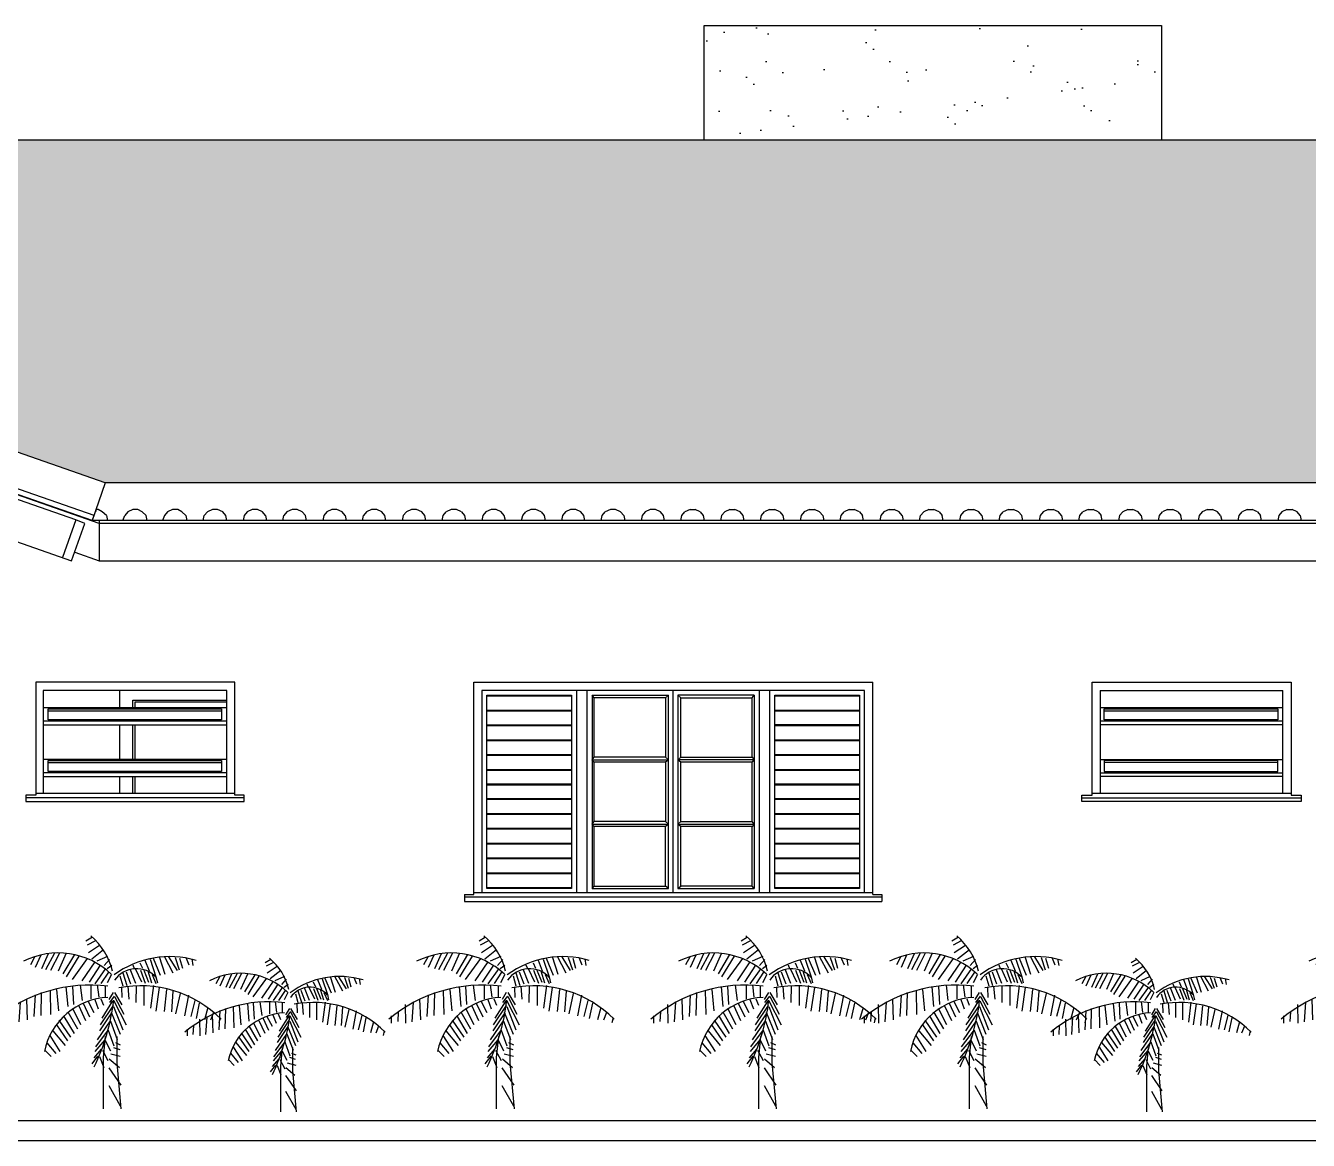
# Model space of a CAD drawing. Extents: x 500 to 638, y 181 to 267.
# Drawn here: x 606.15 to 612.6, y 203.08 to 208.68 of the extents above; entities that cross this region are included whole.
import ezdxf

# ---------------------------------------------------------------- set-up
doc = ezdxf.new("R2010")
doc.units = 0
doc.header["$LTSCALE"] = 7
for name, color, linetype in [('ACESSÓRIO', 2, 'CONTINUOUS'), ('ALVENARIA', 7, 'CONTINUOUS'), ('ALVENARIA1', 44, 'CONTINUOUS'), ('COTA', 1, 'CONTINUOUS'), ('JAPOR', 142, 'CONTINUOUS')]:
    doc.layers.add(name, color=color, linetype=linetype)

# ---------------------------------------------------------------- blocks, each defined once
blk = doc.blocks.new('A$C568054DB')
at = {"layer": 'ACESSÓRIO'}
for p, q in [((0.5403, 0.957), (0.5038, 0.9355)), ((0.5563, 0.9378), (0.5106, 0.9139)), ((0.2932, 0.865), (0.256, 0.7811)), ((0.3275, 0.8681), (0.278, 0.776)), ((0.3552, 0.8691), (0.3056, 0.7711)), ((0.3942, 0.8691), (0.3494, 0.768)), ((0.4391, 0.8601), (0.3752, 0.753)), ((0.579, 0.9116), (0.5175, 0.8709)), ((0.6018, 0.8877), (0.5358, 0.835)), ((0.2189, 0.8493), (0.1938, 0.8039)), ((0.2512, 0.858), (0.2199, 0.7881)), ((0.4648, 0.8521), (0.3942, 0.736)), ((0.5115, 0.8381), (0.4267, 0.722)), ((0.5535, 0.8191), (0.4811, 0.714)), ((0.5839, 0.801), (0.522, 0.706)), ((0.6247, 0.8493), (0.5653, 0.823)), ((0.636, 0.8326), (0.6064, 0.7991)), ((0.6474, 0.7991), (0.6224, 0.78)), ((0.7659, 0.8037), (0.7737, 0.7822)), ((0.8051, 0.8152), (0.8193, 0.7839)), ((0.8333, 0.8301), (0.857, 0.7691)), ((0.8617, 0.835), (0.8946, 0.7361)), ((0.8789, 0.8399), (0.9183, 0.746)), ((0.9119, 0.8498), (0.9434, 0.7509)), ((0.9402, 0.8515), (0.989, 0.7591)), ((0.9654, 0.8482), (1.0125, 0.7724)), ((1.0015, 0.8449), (1.0251, 0.7756)), ((1.0266, 0.8399), (1.0424, 0.7839)), ((1.0628, 0.8399), (1.0785, 0.8037)), ((1.0941, 0.8367), (1.1005, 0.7987)), ((0.6135, 0.782), (0.5535, 0.698)), ((0.6297, 0.762), (0.5878, 0.699)), ((0.6469, 0.7491), (0.623, 0.702)), ((0.6936, 0.7411), (0.7093, 0.6866)), ((0.7093, 0.7591), (0.7313, 0.6883)), ((0.7282, 0.7642), (0.7533, 0.6965)), ((0.7486, 0.7806), (0.7799, 0.7014)), ((0.7784, 0.7822), (0.813, 0.7081)), ((0.8083, 0.774), (0.835, 0.7014)), ((0.8271, 0.774), (0.8539, 0.7064)), ((0.8491, 0.7691), (0.8695, 0.7031)), ((0.8727, 0.7493), (0.8946, 0.6982)), ((0.8946, 0.7361), (0.9025, 0.7031)), ((0.2542, 0.648), (0.2512, 0.52)), ((0.3038, 0.66), (0.3066, 0.526)), ((0.3399, 0.666), (0.3514, 0.5459)), ((0.3924, 0.68), (0.4018, 0.5699)), ((0.4285, 0.685), (0.4343, 0.582)), ((0.4715, 0.69), (0.482, 0.605)), ((0.5315, 0.693), (0.5315, 0.614)), ((0.5667, 0.692), (0.5754, 0.623)), ((0.6106, 0.686), (0.6106, 0.625)), ((0.6559, 0.6487), (0.6323, 0.6092)), ((0.6638, 0.6487), (0.7046, 0.5794)), ((0.7018, 0.6769), (0.7042, 0.6215)), ((0.737, 0.6835), (0.7432, 0.611)), ((0.7834, 0.6875), (0.7822, 0.5925)), ((0.8274, 0.6861), (0.8274, 0.5767)), ((0.8801, 0.6875), (0.8638, 0.5621)), ((0.9129, 0.6769), (0.894, 0.545)), ((0.9531, 0.665), (0.9405, 0.5424)), ((0.9896, 0.6571), (0.9807, 0.541)), ((0.0921, 0.581), (0.0941, 0.477)), ((0.1369, 0.5949), (0.1293, 0.485)), ((0.1721, 0.612), (0.176, 0.4959)), ((0.2199, 0.6349), (0.2132, 0.5139)), ((0.4634, 0.5738), (0.501, 0.493)), ((0.4884, 0.589), (0.524, 0.5122)), ((0.5153, 0.5991), (0.5471, 0.5365)), ((0.5529, 0.6092), (0.5722, 0.5567)), ((0.6554, 0.5771), (0.5826, 0.4675)), ((0.5866, 0.6142), (0.601, 0.5789)), ((0.6527, 0.6017), (0.5922, 0.5064)), ((0.6621, 0.6289), (0.6354, 0.5927)), ((0.6595, 0.603), (0.7283, 0.4675)), ((0.6638, 0.6272), (0.7155, 0.5284)), ((1.0297, 0.6426), (1.0046, 0.5305)), ((1.0763, 0.6334), (1.0537, 0.5186)), ((1.1115, 0.6043), (1.0888, 0.5147)), ((1.1366, 0.5899), (1.119, 0.5028)), ((0.0139, 0.518), (0.0139, 0.477)), ((0.053, 0.54), (0.0502, 0.486)), ((0.3807, 0.5152), (0.4374, 0.4203)), ((0.4018, 0.5405), (0.4567, 0.4456)), ((0.4278, 0.5607), (0.474, 0.4698)), ((0.6473, 0.5353), (0.5799, 0.4357)), ((0.6444, 0.5381), (0.694, 0.4169)), ((0.6582, 0.5698), (0.7091, 0.44)), ((1.1844, 0.5648), (1.1655, 0.4962)), ((1.2158, 0.5371), (1.1982, 0.4936)), ((1.2522, 0.5081), (1.2459, 0.479)), ((0.3191, 0.4355), (0.3874, 0.3527)), ((0.3393, 0.4688), (0.4009, 0.3789)), ((0.3528, 0.4951), (0.4182, 0.3991)), ((0.6279, 0.44), (0.5564, 0.3448)), ((0.639, 0.4905), (0.5661, 0.3852)), ((0.6279, 0.4386), (0.6595, 0.352)), ((0.6403, 0.4891), (0.6789, 0.3867)), ((0.2854, 0.3678), (0.3354, 0.3083)), ((0.3017, 0.4092), (0.3585, 0.3193)), ((0.6087, 0.3852), (0.5537, 0.3188)), ((0.6115, 0.3809), (0.6403, 0.3232)), ((0.6684, 0.3689), (0.6957, 0.3568)), ((0.2738, 0.3274), (0.3095, 0.291)), ((0.5688, 0.2929), (0.5359, 0.2497)), ((0.5895, 0.3332), (0.5482, 0.2842)), ((0.5785, 0.2914), (0.6033, 0.2309)), ((0.5963, 0.3275), (0.6266, 0.2698)), ((0.6431, 0.3067), (0.6957, 0.2925)), ((0.6568, 0.3425), (0.6932, 0.3305)), ((0.6319, 0.2281), (0.6978, 0.1324)), ((0.634, 0.2782), (0.6911, 0.2303)), ((0.6319, 0.1302), (0.6957, 0.0158))]:
    blk.add_line(p, q, dxfattribs=at)
for points in [[(0.602, 0), (0.602, 0.2867), (0.6136, 0.4027)], [(0.7008, 0), (0.6776, 0.2562), (0.6776, 0.4027)]]:
    blk.add_lwpolyline(points, dxfattribs=at)
for centre, radius, start, end in [((0.2999, 0.6864), 0.3615, 13.05544, 50.23197), ((0.3492, 0.4395), 0.4299, 46.49364, 116.85888), ((0.9714, 0.3296), 0.5197, 73.46466, 126.65886), ((0.7853, 0.6339), 0.148, 41.61259, 145.43786), ((0.527, -0.1344), 0.8248, 83.04465, 129.71296), ((0.808, 0.049), 0.6372, 45.10295, 100.95996), ((0.6408, 0.2449), 0.3762, 92.20643, 168.58248), ((-0.4696, 0.7368), 1.1361, 333.76128, 353.35255)]:
    blk.add_arc(centre, radius, start, end, dxfattribs=at)

msp = doc.modelspace()

# ---------------------------------------------------------------- hatches: boundary and pattern name
at = {"layer": 'ACESSÓRIO'}
h = msp.add_hatch(dxfattribs=at)
h.set_pattern_fill('AR-SAND,_O', color=256, scale=0.2)
h.set_pattern_definition([(37.5, (607.0953, 214.00094), (-0.012599, 0.385365), [0, -0.304, 0, -0.34, 0, -0.325]), (7.5, (607.0953, 214.00094), (0.353955, 0.56443), [0, -0.164, 0, -0.274, 0, -0.105]), (327.5, (606.8493, 214.00094), (0.622828, 0.001132), [0, -0.1, 0, -0.36, 0, -0.47]), (317.5, (606.8493, 214.00094), (0.601225, 0.175535), [0, -0.05, 0, -0.236, 0, -0.27])])
h.paths.add_polyline_path([(611.8591, 208.1011), (611.8591, 208.6754), (609.5621, 208.6754), (609.5621, 208.1011)])
at = {"layer": 'COTA'}
h = msp.add_hatch(dxfattribs=at)
h.set_pattern_fill('SPANTILE,_O', color=256, scale=0.2)
h.set_pattern_definition([(0, (607.07529, 214.00094), (0, 0.2), [0.04, -0.16]), (0, (607.17529, 214.04094), (0, 0.2), [0.04, -0.16]), (0, (607.17529, 214.06094), (0, 0.2), [0.04, -0.16]), (90, (607.09529, 214.00094), (-0.2, 1e-17), [0.2]), (45, (607.09529, 214.00094), (0, 0.2), [0.0565685, -0.2262742]), (45, (607.11529, 214.00094), (0, 0.2), [0.0282843, -0.2545584]), (135, (607.09529, 214.00094), (-0.2, 0), [0.0565685, -0.2262742]), (135, (607.27529, 214.00094), (-0.2, 0), [0.0282843, -0.2545584]), (26.56505, (607.13529, 214.02094), (0.2, 2e-10), [0.04472, -0.4024936]), (153.43495, (607.05529, 214.02094), (-0.2, 2e-10), [0.04472, -0.4024936]), (26.56505, (607.13529, 214.04094), (0.2, 2e-10), [0.04472, -0.4024936]), (153.43495, (607.05529, 214.04094), (-0.2, 2e-10), [0.04472, -0.4024936])])
h.paths.add_polyline_path([(604.6246, 208.1011), (603.1275, 207.5764), (606.5524, 206.3784), (619.8318, 206.3784), (622.6056, 207.3491), (620.4573, 208.1011)])

# ---------------------------------------------------------------- linework, layer by layer
at = {"layer": 'ALVENARIA'}
for p, q in [((606.5524, 206.3784, -1.4713), (603.1275, 207.5764, -1.4713)), ((606.496, 206.2143, -1.4713), (603.1275, 207.3919, -1.4713)), ((603.1275, 207.3645, -1.4713), (606.4396, 206.2041, -1.4713)), ((606.4858, 206.1887, -1.4713), (603.1275, 207.3645, -1.4713)), ((606.4037, 206.1921, -1.4713), (603.1275, 207.3389, -1.4713)), ((606.5217, 206.175, -1.4713), (603.1839, 207.344, -1.4713)), ((603.1275, 207.1269, -1.4713), (606.3832, 205.987, -1.4713)), ((606.5524, 206.3784, -1.4713), (606.4858, 206.1887, -1.4713)), ((619.8318, 206.3784, -1.4713), (606.5524, 206.3784, -1.4713)), ((606.5165, 206.2451, -1.4713), (606.5063, 206.2451, -1.4713)), ((606.5063, 206.2348, -1.4713), (606.5063, 206.2451, -1.4713)), ((606.537, 206.2331, -1.4713), (606.5165, 206.2451, -1.4713)), ((606.6909, 206.2451, -1.4713), (606.6652, 206.2331, -1.4713)), ((606.7165, 206.2451, -1.4713), (606.6909, 206.2451, -1.4713)), ((606.737, 206.2331, -1.4713), (606.7165, 206.2451, -1.4713)), ((606.8908, 206.2451, -1.4713), (606.8652, 206.2331, -1.4713)), ((606.9165, 206.2451, -1.4713), (606.8908, 206.2451, -1.4713)), ((606.937, 206.2331, -1.4713), (606.9165, 206.2451, -1.4713)), ((607.0908, 206.2451, -1.4713), (607.0651, 206.2331, -1.4713)), ((607.1164, 206.2451, -1.4713), (607.0908, 206.2451, -1.4713)), ((607.1421, 206.2331, -1.4713), (607.1164, 206.2451, -1.4713)), ((607.2907, 206.2451, -1.4713), (607.2651, 206.2331, -1.4713)), ((607.3164, 206.2451, -1.4713), (607.2907, 206.2451, -1.4713)), ((607.342, 206.2331, -1.4713), (607.3164, 206.2451, -1.4713)), ((607.4907, 206.2451, -1.4713), (607.4651, 206.2331, -1.4713)), ((607.5163, 206.2451, -1.4713), (607.4907, 206.2451, -1.4713)), ((607.542, 206.2331, -1.4713), (607.5163, 206.2451, -1.4713)), ((607.6907, 206.2451, -1.4713), (607.665, 206.2331, -1.4713)), ((607.7163, 206.2451, -1.4713), (607.6907, 206.2451, -1.4713)), ((607.7419, 206.2331, -1.4713), (607.7163, 206.2451, -1.4713)), ((607.8906, 206.2451, -1.4713), (607.865, 206.2331, -1.4713)), ((607.9163, 206.2451, -1.4713), (607.8906, 206.2451, -1.4713)), ((607.9419, 206.2331, -1.4713), (607.9163, 206.2451, -1.4713)), ((608.0906, 206.2451, -1.4713), (608.0649, 206.2331, -1.4713)), ((608.1162, 206.2451, -1.4713), (608.0906, 206.2451, -1.4713)), ((608.1419, 206.2331, -1.4713), (608.1162, 206.2451, -1.4713)), ((608.2905, 206.2451, -1.4713), (608.2649, 206.2331, -1.4713)), ((608.3162, 206.2451, -1.4713), (608.2905, 206.2451, -1.4713)), ((608.3418, 206.2331, -1.4713), (608.3162, 206.2451, -1.4713)), ((608.4905, 206.2451, -1.4713), (608.4649, 206.2331, -1.4713)), ((608.5161, 206.2451, -1.4713), (608.4905, 206.2451, -1.4713)), ((608.5418, 206.2331, -1.4713), (608.5161, 206.2451, -1.4713)), ((608.6905, 206.2451, -1.4713), (608.6648, 206.2331, -1.4713)), ((608.7161, 206.2451, -1.4713), (608.6905, 206.2451, -1.4713)), ((608.7417, 206.2331, -1.4713), (608.7161, 206.2451, -1.4713)), ((608.8904, 206.2451, -1.4713), (608.8648, 206.2331, -1.4713)), ((608.9161, 206.2451, -1.4713), (608.8904, 206.2451, -1.4713)), ((608.9417, 206.2331, -1.4713), (608.9161, 206.2451, -1.4713)), ((609.0904, 206.2451, -1.4713), (609.0647, 206.2331, -1.4713)), ((609.116, 206.2451, -1.4713), (609.0904, 206.2451, -1.4713)), ((609.1417, 206.2331, -1.4713), (609.116, 206.2451, -1.4713)), ((609.2903, 206.2451, -1.4713), (609.2647, 206.2331, -1.4713)), ((609.316, 206.2451, -1.4713), (609.2903, 206.2451, -1.4713)), ((609.3416, 206.2331, -1.4713), (609.316, 206.2451, -1.4713)), ((609.4903, 206.2451, -1.4713), (609.4647, 206.2331, -1.4713)), ((609.4903, 206.2451, -1.4713), (609.5159, 206.2451, -1.4713)), ((609.5416, 206.2331, -1.4713), (609.5159, 206.2451, -1.4713)), ((609.6903, 206.2451, -1.4713), (609.6646, 206.2331, -1.4713)), ((609.6903, 206.2451, -1.4713), (609.7159, 206.2451, -1.4713)), ((609.7415, 206.2331, -1.4713), (609.7159, 206.2451, -1.4713)), ((609.8902, 206.2451, -1.4713), (609.8646, 206.2331, -1.4713)), ((609.8902, 206.2451, -1.4713), (609.9159, 206.2451, -1.4713)), ((609.9415, 206.2331, -1.4713), (609.9159, 206.2451, -1.4713)), ((610.0902, 206.2451, -1.4713), (610.0645, 206.2331, -1.4713)), ((610.0902, 206.2451, -1.4713), (610.1158, 206.2451, -1.4713)), ((610.1414, 206.2331, -1.4713), (610.1158, 206.2451, -1.4713)), ((610.2901, 206.2451, -1.4713), (610.2645, 206.2331, -1.4713)), ((610.2901, 206.2451, -1.4713), (610.3158, 206.2451, -1.4713)), ((610.3414, 206.2331, -1.4713), (610.3158, 206.2451, -1.4713)), ((610.4901, 206.2451, -1.4713), (610.4645, 206.2331, -1.4713)), ((610.4901, 206.2451, -1.4713), (610.5157, 206.2451, -1.4713)), ((610.5414, 206.2331, -1.4713), (610.5157, 206.2451, -1.4713)), ((610.6901, 206.2451, -1.4713), (610.6644, 206.2331, -1.4713)), ((610.6901, 206.2451, -1.4713), (610.7157, 206.2451, -1.4713)), ((610.7413, 206.2331, -1.4713), (610.7157, 206.2451, -1.4713)), ((610.89, 206.2451, -1.4713), (610.8644, 206.2331, -1.4713)), ((610.89, 206.2451, -1.4713), (610.9157, 206.2451, -1.4713)), ((610.9413, 206.2331, -1.4713), (610.9157, 206.2451, -1.4713)), ((611.09, 206.2451, -1.4713), (611.0643, 206.2331, -1.4713)), ((611.09, 206.2451, -1.4713), (611.1156, 206.2451, -1.4713)), ((611.1412, 206.2331, -1.4713), (611.1156, 206.2451, -1.4713)), ((611.2899, 206.2451, -1.4713), (611.2643, 206.2331, -1.4713)), ((611.2899, 206.2451, -1.4713), (611.3156, 206.2451, -1.4713)), ((611.3412, 206.2331, -1.4713), (611.3156, 206.2451, -1.4713)), ((611.4899, 206.2451, -1.4713), (611.4643, 206.2331, -1.4713)), ((611.4899, 206.2451, -1.4713), (611.5155, 206.2451, -1.4713)), ((611.5412, 206.2331, -1.4713), (611.5155, 206.2451, -1.4713)), ((611.6899, 206.2451, -1.4713), (611.6642, 206.2331, -1.4713)), ((611.6899, 206.2451, -1.4713), (611.7155, 206.2451, -1.4713)), ((611.7411, 206.2331, -1.4713), (611.7155, 206.2451, -1.4713)), ((611.8898, 206.2451, -1.4713), (611.8642, 206.2331, -1.4713)), ((611.8898, 206.2451, -1.4713), (611.9155, 206.2451, -1.4713)), ((611.9411, 206.2331, -1.4713), (611.9155, 206.2451, -1.4713)), ((612.0898, 206.2451, -1.4713), (612.0641, 206.2331, -1.4713)), ((612.0898, 206.2451, -1.4713), (612.1154, 206.2451, -1.4713)), ((612.141, 206.2331, -1.4713), (612.1154, 206.2451, -1.4713)), ((612.2897, 206.2451, -1.4713), (612.2641, 206.2331, -1.4713)), ((612.2897, 206.2451, -1.4713), (612.3154, 206.2451, -1.4713)), ((612.341, 206.2331, -1.4713), (612.3154, 206.2451, -1.4713)), ((612.4897, 206.2451, -1.4713), (612.4641, 206.2331, -1.4713)), ((612.4897, 206.2451, -1.4713), (612.5153, 206.2451, -1.4713)), ((612.541, 206.2331, -1.4713), (612.5153, 206.2451, -1.4713)), ((606.4037, 206.1921, -1.4713), (606.3371, 206.0041, -1.4713)), ((606.3832, 205.987, -1.4713), (606.4499, 206.175, -1.4713)), ((606.4499, 206.175, -1.4713), (606.4037, 206.1921, -1.4713)), ((606.4396, 206.2041, -1.4713), (606.4448, 206.2041, -1.4713)), ((606.4858, 206.1887, -1.4713), (606.496, 206.2143, -1.4713)), ((619.8985, 206.1887, -1.4713), (606.4858, 206.1887, -1.4713)), ((606.496, 206.2143, -1.4713), (606.5012, 206.2297, -1.4713)), ((606.5217, 206.1887, -1.4713), (606.5217, 205.987, -1.4713)), ((619.8626, 206.175, -1.4713), (606.5217, 206.175, -1.4713)), ((606.5576, 206.2143, -1.4713), (606.537, 206.2331, -1.4713)), ((606.5576, 206.2143, -1.4713), (606.5627, 206.1887, -1.4713)), ((606.6396, 206.1887, -1.4713), (606.6498, 206.2143, -1.4713)), ((606.6652, 206.2331, -1.4713), (606.6498, 206.2143, -1.4713)), ((606.7575, 206.2143, -1.4713), (606.737, 206.2331, -1.4713)), ((606.7626, 206.1887, -1.4713), (606.7575, 206.2143, -1.4713)), ((606.8498, 206.2143, -1.4713), (606.8395, 206.1887, -1.4713)), ((606.8652, 206.2331, -1.4713), (606.8498, 206.2143, -1.4713)), ((606.9575, 206.2143, -1.4713), (606.937, 206.2331, -1.4713)), ((606.9575, 206.2143, -1.4713), (606.9626, 206.1887, -1.4713)), ((607.0446, 206.1887, -1.4713), (607.0498, 206.2143, -1.4713)), ((607.0651, 206.2331, -1.4713), (607.0498, 206.2143, -1.4713)), ((607.1574, 206.2143, -1.4713), (607.1421, 206.2331, -1.4713)), ((607.1626, 206.1887, -1.4713), (607.1574, 206.2143, -1.4713)), ((607.2497, 206.2143, -1.4713), (607.2446, 206.1887, -1.4713)), ((607.2651, 206.2331, -1.4713), (607.2497, 206.2143, -1.4713)), ((607.3574, 206.2143, -1.4713), (607.342, 206.2331, -1.4713)), ((607.3574, 206.2143, -1.4713), (607.3625, 206.1887, -1.4713)), ((607.4446, 206.1887, -1.4713), (607.4497, 206.2143, -1.4713)), ((607.4651, 206.2331, -1.4713), (607.4497, 206.2143, -1.4713)), ((607.5574, 206.2143, -1.4713), (607.542, 206.2331, -1.4713)), ((607.5625, 206.1887, -1.4713), (607.5574, 206.2143, -1.4713)), ((607.6496, 206.2143, -1.4713), (607.6445, 206.1887, -1.4713)), ((607.665, 206.2331, -1.4713), (607.6496, 206.2143, -1.4713)), ((607.7573, 206.2143, -1.4713), (607.7419, 206.2331, -1.4713)), ((607.7573, 206.2143, -1.4713), (607.7624, 206.1887, -1.4713)), ((607.8445, 206.1887, -1.4713), (607.8496, 206.2143, -1.4713)), ((607.865, 206.2331, -1.4713), (607.8496, 206.2143, -1.4713)), ((607.9573, 206.2143, -1.4713), (607.9419, 206.2331, -1.4713)), ((607.9624, 206.1887, -1.4713), (607.9573, 206.2143, -1.4713)), ((608.0496, 206.2143, -1.4713), (608.0444, 206.1887, -1.4713)), ((608.0649, 206.2331, -1.4713), (608.0496, 206.2143, -1.4713)), ((608.1572, 206.2143, -1.4713), (608.1419, 206.2331, -1.4713)), ((608.1624, 206.1887, -1.4713), (608.1572, 206.2143, -1.4713)), ((608.2444, 206.1887, -1.4713), (608.2495, 206.2143, -1.4713)), ((608.2495, 206.2143, -1.4713), (608.2649, 206.2331, -1.4713)), ((608.3418, 206.2331, -1.4713), (608.3572, 206.2143, -1.4713)), ((608.3572, 206.2143, -1.4713), (608.3623, 206.1887, -1.4713)), ((608.4495, 206.2143, -1.4713), (608.4444, 206.1887, -1.4713)), ((608.4649, 206.2331, -1.4713), (608.4495, 206.2143, -1.4713)), ((608.5572, 206.2143, -1.4713), (608.5418, 206.2331, -1.4713)), ((608.5623, 206.1887, -1.4713), (608.5572, 206.2143, -1.4713)), ((608.6443, 206.1887, -1.4713), (608.6494, 206.2143, -1.4713)), ((608.6494, 206.2143, -1.4713), (608.6648, 206.2331, -1.4713)), ((608.7417, 206.2331, -1.4713), (608.7571, 206.2143, -1.4713)), ((608.7571, 206.2143, -1.4713), (608.7622, 206.1887, -1.4713)), ((608.8494, 206.2143, -1.4713), (608.8443, 206.1887, -1.4713)), ((608.8648, 206.2331, -1.4713), (608.8494, 206.2143, -1.4713)), ((608.9571, 206.2143, -1.4713), (608.9417, 206.2331, -1.4713)), ((608.9622, 206.1887, -1.4713), (608.9571, 206.2143, -1.4713)), ((609.0442, 206.1887, -1.4713), (609.0494, 206.2143, -1.4713)), ((609.0494, 206.2143, -1.4713), (609.0647, 206.2331, -1.4713)), ((609.1417, 206.2331, -1.4713), (609.157, 206.2143, -1.4713)), ((609.157, 206.2143, -1.4713), (609.1622, 206.1887, -1.4713)), ((609.2493, 206.2143, -1.4713), (609.2442, 206.1887, -1.4713)), ((609.2647, 206.2331, -1.4713), (609.2493, 206.2143, -1.4713)), ((609.357, 206.2143, -1.4713), (609.3416, 206.2331, -1.4713)), ((609.3621, 206.1887, -1.4713), (609.357, 206.2143, -1.4713)), ((609.4442, 206.1887, -1.4713), (609.4493, 206.2143, -1.4713)), ((609.4493, 206.2143, -1.4713), (609.4647, 206.2331, -1.4713)), ((609.5416, 206.2331, -1.4713), (609.557, 206.2143, -1.4713)), ((609.557, 206.2143, -1.4713), (609.5621, 206.1887, -1.4713)), ((609.6492, 206.2143, -1.4713), (609.6441, 206.1887, -1.4713)), ((609.6646, 206.2331, -1.4713), (609.6492, 206.2143, -1.4713)), ((609.7569, 206.2143, -1.4713), (609.7415, 206.2331, -1.4713)), ((609.762, 206.1887, -1.4713), (609.7569, 206.2143, -1.4713)), ((609.8441, 206.1887, -1.4713), (609.8492, 206.2143, -1.4713)), ((609.8492, 206.2143, -1.4713), (609.8646, 206.2331, -1.4713)), ((609.9415, 206.2331, -1.4713), (609.9569, 206.2143, -1.4713)), ((609.9569, 206.2143, -1.4713), (609.962, 206.1887, -1.4713)), ((610.0492, 206.2143, -1.4713), (610.044, 206.1887, -1.4713)), ((610.0645, 206.2331, -1.4713), (610.0492, 206.2143, -1.4713)), ((610.1568, 206.2143, -1.4713), (610.1414, 206.2331, -1.4713)), ((610.1568, 206.2143, -1.4713), (610.162, 206.1887, -1.4713)), ((610.244, 206.1887, -1.4713), (610.2491, 206.2143, -1.4713)), ((610.2491, 206.2143, -1.4713), (610.2645, 206.2331, -1.4713)), ((610.3414, 206.2331, -1.4713), (610.3568, 206.2143, -1.4713)), ((610.3619, 206.1887, -1.4713), (610.3568, 206.2143, -1.4713)), ((610.4491, 206.2143, -1.4713), (610.444, 206.1887, -1.4713)), ((610.4645, 206.2331, -1.4713), (610.4491, 206.2143, -1.4713)), ((610.5568, 206.2143, -1.4713), (610.5414, 206.2331, -1.4713)), ((610.5568, 206.2143, -1.4713), (610.5619, 206.1887, -1.4713)), ((610.6439, 206.1887, -1.4713), (610.649, 206.2143, -1.4713)), ((610.649, 206.2143, -1.4713), (610.6644, 206.2331, -1.4713)), ((610.7413, 206.2331, -1.4713), (610.7567, 206.2143, -1.4713)), ((610.7618, 206.1887, -1.4713), (610.7567, 206.2143, -1.4713)), ((610.849, 206.2143, -1.4713), (610.8439, 206.1887, -1.4713)), ((610.8644, 206.2331, -1.4713), (610.849, 206.2143, -1.4713)), ((610.9567, 206.2143, -1.4713), (610.9413, 206.2331, -1.4713)), ((610.9567, 206.2143, -1.4713), (610.9618, 206.1887, -1.4713)), ((611.0438, 206.1887, -1.4713), (611.049, 206.2143, -1.4713)), ((611.049, 206.2143, -1.4713), (611.0643, 206.2331, -1.4713)), ((611.1412, 206.2331, -1.4713), (611.1566, 206.2143, -1.4713)), ((611.1618, 206.1887, -1.4713), (611.1566, 206.2143, -1.4713)), ((611.2489, 206.2143, -1.4713), (611.2438, 206.1887, -1.4713)), ((611.2643, 206.2331, -1.4713), (611.2489, 206.2143, -1.4713)), ((611.3566, 206.2143, -1.4713), (611.3412, 206.2331, -1.4713)), ((611.3566, 206.2143, -1.4713), (611.3617, 206.1887, -1.4713)), ((611.4438, 206.1887, -1.4713), (611.4489, 206.2143, -1.4713)), ((611.4489, 206.2143, -1.4713), (611.4643, 206.2331, -1.4713)), ((611.5412, 206.2331, -1.4713), (611.5565, 206.2143, -1.4713)), ((611.5617, 206.1887, -1.4713), (611.5565, 206.2143, -1.4713)), ((611.6488, 206.2143, -1.4713), (611.6437, 206.1887, -1.4713)), ((611.6642, 206.2331, -1.4713), (611.6488, 206.2143, -1.4713)), ((611.7565, 206.2143, -1.4713), (611.7411, 206.2331, -1.4713)), ((611.7565, 206.2143, -1.4713), (611.7616, 206.1887, -1.4713)), ((611.8437, 206.1887, -1.4713), (611.8488, 206.2143, -1.4713)), ((611.8488, 206.2143, -1.4713), (611.8642, 206.2331, -1.4713)), ((611.9411, 206.2331, -1.4713), (611.9565, 206.2143, -1.4713)), ((611.9616, 206.1887, -1.4713), (611.9565, 206.2143, -1.4713)), ((612.0488, 206.2143, -1.4713), (612.0436, 206.1887, -1.4713)), ((612.0641, 206.2331, -1.4713), (612.0488, 206.2143, -1.4713)), ((612.1564, 206.2143, -1.4713), (612.141, 206.2331, -1.4713)), ((612.1564, 206.2143, -1.4713), (612.1616, 206.1887, -1.4713)), ((612.2436, 206.1887, -1.4713), (612.2487, 206.2143, -1.4713)), ((612.2487, 206.2143, -1.4713), (612.2641, 206.2331, -1.4713)), ((612.341, 206.2331, -1.4713), (612.3564, 206.2143, -1.4713)), ((612.3615, 206.1887, -1.4713), (612.3564, 206.2143, -1.4713)), ((612.4487, 206.2143, -1.4713), (612.4435, 206.1887, -1.4713)), ((612.4641, 206.2331, -1.4713), (612.4487, 206.2143, -1.4713)), ((612.5563, 206.2143, -1.4713), (612.541, 206.2331, -1.4713)), ((612.5563, 206.2143, -1.4713), (612.5615, 206.1887, -1.4713)), ((606.3986, 206.0297, -1.4713), (606.5217, 205.987, -1.4713)), ((606.5217, 205.987, -1.4713), (619.8626, 205.987, -1.4713)), ((599.462, 203.1756, -1.4713), (624.9017, 203.1756, -1.4713)), ((599.462, 203.0756, -1.4713), (624.9017, 203.0756, -1.4713))]:
    msp.add_line(p, q, dxfattribs=at)
at = {"layer": 'ALVENARIA1'}
for p, q in [((609.5621, 208.6754, -1.4713), (611.8591, 208.6754, -1.4713)), ((609.5621, 208.1011, -1.4713), (609.5621, 208.6754, -1.4713)), ((611.8591, 208.6754, -1.4713), (611.8591, 208.1011, -1.4713)), ((604.6246, 208.1011, -1.4713), (620.4573, 208.1011, -1.4713))]:
    msp.add_line(p, q, dxfattribs=at)
at = {"layer": 'JAPOR'}
for p, q in [((606.2038, 205.3769, -1.4713), (606.2038, 204.8095, -1.4713)), ((607.2036, 205.3769, -1.4713), (606.2038, 205.3769, -1.4713)), ((606.2397, 205.3359, -1.4713), (606.2397, 204.8197, -1.4713)), ((607.1626, 205.3359, -1.4713), (606.2397, 205.3359, -1.4713)), ((606.6242, 205.3359, -1.4713), (606.6242, 205.2487, -1.4713)), ((607.1626, 204.8197, -1.4713), (607.1626, 205.3359, -1.4713)), ((607.2036, 204.8095, -1.4713), (607.2036, 205.3769, -1.4713)), ((608.4033, 205.3769, -1.4713), (610.4081, 205.3769, -1.4713)), ((608.4033, 204.3104, -1.4713), (608.4033, 205.3769, -1.4713)), ((610.367, 205.3359, -1.4713), (608.4444, 205.3359, -1.4713)), ((608.4444, 205.3359, -1.4713), (608.4444, 204.3207, -1.4713)), ((608.9212, 204.3207, -1.4713), (608.9212, 205.3359, -1.4713)), ((608.9725, 205.3359, -1.4713), (608.9725, 204.3207, -1.4713)), ((609.4031, 205.3359, -1.4713), (609.4031, 204.3207, -1.4713)), ((609.8389, 204.3207, -1.4713), (609.8389, 205.3359, -1.4713)), ((609.8902, 205.3359, -1.4713), (609.8902, 204.3207, -1.4713)), ((610.367, 204.3207, -1.4713), (610.367, 205.3359, -1.4713)), ((610.4081, 204.3104, -1.4713), (610.4081, 205.3769, -1.4713)), ((611.5104, 204.8095, -1.4713), (611.5104, 205.3769, -1.4713)), ((611.5104, 205.3769, -1.4713), (612.5102, 205.3769, -1.4713)), ((611.5514, 205.3359, -1.4713), (611.5514, 204.8197, -1.4713)), ((611.5514, 205.3359, -1.4713), (612.4692, 205.3359, -1.4713)), ((612.4692, 204.8197, -1.4713), (612.4692, 205.3359, -1.4713)), ((612.5102, 205.3769, -1.4713), (612.5102, 204.8095, -1.4713)), ((606.6909, 205.2863, -1.4713), (607.1626, 205.2863, -1.4713)), ((606.6909, 205.2487, -1.4713), (606.6909, 205.2863, -1.4713)), ((606.7011, 205.276, -1.4713), (606.7011, 205.2487, -1.4713)), ((607.1626, 205.276, -1.4713), (606.7011, 205.276, -1.4713)), ((608.47, 204.3412, -1.4713), (608.47, 205.3119, -1.4713)), ((608.47, 205.3119, -1.4713), (608.8955, 205.3119, -1.4713)), ((608.8955, 205.3068, -1.4713), (608.47, 205.3068, -1.4713)), ((608.8955, 205.3119, -1.4713), (608.8955, 204.3412, -1.4713)), ((608.9981, 205.3119, -1.4713), (608.9981, 204.3412, -1.4713)), ((608.9981, 205.3119, -1.4713), (609.3826, 205.3119, -1.4713)), ((609.0083, 205.2983, -1.4713), (608.9981, 205.3119, -1.4713)), ((609.3672, 205.2983, -1.4713), (609.0083, 205.2983, -1.4713)), ((609.0083, 205.0009, -1.4713), (609.0083, 205.2983, -1.4713)), ((609.3826, 205.3119, -1.4713), (609.3672, 205.2983, -1.4713)), ((609.3672, 205.2983, -1.4713), (609.3672, 205.0009, -1.4713)), ((609.3826, 204.3412, -1.4713), (609.3826, 205.3119, -1.4713)), ((609.4442, 205.2983, -1.4713), (609.4288, 205.3119, -1.4713)), ((609.4288, 205.3119, -1.4713), (609.4288, 204.3412, -1.4713)), ((609.8133, 205.3119, -1.4713), (609.4288, 205.3119, -1.4713)), ((609.4442, 205.2983, -1.4713), (609.8031, 205.2983, -1.4713)), ((609.4442, 205.0009, -1.4713), (609.4442, 205.2983, -1.4713)), ((609.8031, 205.2983, -1.4713), (609.8133, 205.3119, -1.4713)), ((609.8031, 205.0009, -1.4713), (609.8031, 205.2983, -1.4713)), ((609.8133, 205.3119, -1.4713), (609.8133, 204.3412, -1.4713)), ((609.9159, 205.3119, -1.4713), (610.3414, 205.3119, -1.4713)), ((609.9159, 204.3412, -1.4713), (609.9159, 205.3119, -1.4713)), ((610.3414, 205.3068, -1.4713), (609.9159, 205.3068, -1.4713)), ((610.3414, 205.3119, -1.4713), (610.3414, 204.3412, -1.4713)), ((607.1626, 205.2487, -1.4713), (606.2397, 205.2487, -1.4713)), ((606.2653, 205.1889, -1.4713), (606.2653, 205.2436, -1.4713)), ((606.2653, 205.2436, -1.4713), (607.1369, 205.2436, -1.4713)), ((606.2653, 205.2333, -1.4713), (607.1369, 205.2333, -1.4713)), ((607.1369, 205.2436, -1.4713), (607.1369, 205.1889, -1.4713)), ((608.47, 205.2367, -1.4713), (608.8955, 205.2367, -1.4713)), ((608.8955, 205.2316, -1.4713), (608.47, 205.2316, -1.4713)), ((609.9159, 205.2367, -1.4713), (610.3414, 205.2367, -1.4713)), ((610.3414, 205.2316, -1.4713), (609.9159, 205.2316, -1.4713)), ((612.4692, 205.2487, -1.4713), (611.5514, 205.2487, -1.4713)), ((611.5719, 205.1889, -1.4713), (611.5719, 205.2436, -1.4713)), ((611.5719, 205.2436, -1.4713), (612.4435, 205.2436, -1.4713)), ((611.5719, 205.2333, -1.4713), (612.4435, 205.2333, -1.4713)), ((612.4435, 205.2436, -1.4713), (612.4435, 205.1889, -1.4713)), ((607.1626, 205.182, -1.4713), (606.2397, 205.182, -1.4713)), ((606.2397, 205.1632, -1.4713), (607.1626, 205.1632, -1.4713)), ((607.1369, 205.1889, -1.4713), (606.2653, 205.1889, -1.4713)), ((606.6242, 205.1632, -1.4713), (606.6242, 204.9889, -1.4713)), ((606.6909, 204.9889, -1.4713), (606.6909, 205.1632, -1.4713)), ((606.7011, 205.1632, -1.4713), (606.7011, 204.9889, -1.4713)), ((608.47, 205.1632, -1.4713), (608.8955, 205.1632, -1.4713)), ((608.8955, 205.1581, -1.4713), (608.47, 205.1581, -1.4713)), ((610.3414, 205.1632, -1.4713), (609.9159, 205.1632, -1.4713)), ((610.3414, 205.1581, -1.4713), (609.9159, 205.1581, -1.4713)), ((612.4692, 205.182, -1.4713), (611.5514, 205.182, -1.4713)), ((612.4692, 205.1632, -1.4713), (611.5514, 205.1632, -1.4713)), ((612.4435, 205.1889, -1.4713), (611.5719, 205.1889, -1.4713)), ((608.47, 205.088, -1.4713), (608.8955, 205.088, -1.4713)), ((608.8955, 205.0829, -1.4713), (608.47, 205.0829, -1.4713)), ((609.9159, 205.088, -1.4713), (610.3414, 205.088, -1.4713)), ((610.3414, 205.0829, -1.4713), (609.9159, 205.0829, -1.4713)), ((608.47, 205.0146, -1.4713), (608.8955, 205.0146, -1.4713)), ((609.9159, 205.0146, -1.4713), (610.3414, 205.0146, -1.4713)), ((607.1626, 204.9889, -1.4713), (606.2397, 204.9889, -1.4713)), ((606.2653, 204.9291, -1.4713), (606.2653, 204.9838, -1.4713)), ((606.2653, 204.9838, -1.4713), (607.1369, 204.9838, -1.4713)), ((606.2653, 204.9735, -1.4713), (607.1369, 204.9735, -1.4713)), ((607.1369, 204.9838, -1.4713), (607.1369, 204.9291, -1.4713)), ((608.8955, 205.0094, -1.4713), (608.47, 205.0094, -1.4713)), ((608.9981, 204.9872, -1.4713), (609.0083, 205.0009, -1.4713)), ((608.9981, 204.9872, -1.4713), (609.3826, 204.9872, -1.4713)), ((609.0083, 204.9752, -1.4713), (608.9981, 204.9872, -1.4713)), ((609.3672, 205.0009, -1.4713), (609.0083, 205.0009, -1.4713)), ((609.3672, 204.9752, -1.4713), (609.0083, 204.9752, -1.4713)), ((609.0083, 204.6779, -1.4713), (609.0083, 204.9752, -1.4713)), ((609.3826, 204.9872, -1.4713), (609.3672, 205.0009, -1.4713)), ((609.3826, 204.9872, -1.4713), (609.3672, 204.9752, -1.4713)), ((609.3672, 204.9752, -1.4713), (609.3672, 204.6779, -1.4713)), ((609.4288, 204.9872, -1.4713), (609.4442, 205.0009, -1.4713)), ((609.8133, 204.9872, -1.4713), (609.4288, 204.9872, -1.4713)), ((609.4442, 204.9752, -1.4713), (609.4288, 204.9872, -1.4713)), ((609.4442, 205.0009, -1.4713), (609.8031, 205.0009, -1.4713)), ((609.8031, 204.9752, -1.4713), (609.4442, 204.9752, -1.4713)), ((609.4442, 204.6779, -1.4713), (609.4442, 204.9752, -1.4713)), ((609.8031, 205.0009, -1.4713), (609.8133, 204.9872, -1.4713)), ((609.8031, 204.9752, -1.4713), (609.8133, 204.9872, -1.4713)), ((609.8031, 204.6779, -1.4713), (609.8031, 204.9752, -1.4713)), ((610.3414, 205.0094, -1.4713), (609.9159, 205.0094, -1.4713)), ((611.5514, 204.9889, -1.4713), (612.4692, 204.9889, -1.4713)), ((611.5719, 204.9838, -1.4713), (611.5719, 204.9291, -1.4713)), ((612.4435, 204.9838, -1.4713), (611.5719, 204.9838, -1.4713)), ((612.4435, 204.9735, -1.4713), (611.5719, 204.9735, -1.4713)), ((612.4435, 204.9291, -1.4713), (612.4435, 204.9838, -1.4713)), ((607.1626, 204.9223, -1.4713), (606.2397, 204.9223, -1.4713)), ((606.2397, 204.9035, -1.4713), (607.1626, 204.9035, -1.4713)), ((607.1369, 204.9291, -1.4713), (606.2653, 204.9291, -1.4713)), ((606.6242, 204.9035, -1.4713), (606.6242, 204.8197, -1.4713)), ((606.6909, 204.8197, -1.4713), (606.6909, 204.9035, -1.4713)), ((606.7011, 204.9035, -1.4713), (606.7011, 204.8197, -1.4713)), ((608.47, 204.9394, -1.4713), (608.8955, 204.9394, -1.4713)), ((608.8955, 204.9342, -1.4713), (608.47, 204.9342, -1.4713)), ((609.9159, 204.9394, -1.4713), (610.3414, 204.9394, -1.4713)), ((610.3414, 204.9342, -1.4713), (609.9159, 204.9342, -1.4713)), ((611.5514, 204.9223, -1.4713), (612.4692, 204.9223, -1.4713)), ((612.4692, 204.9035, -1.4713), (611.5514, 204.9035, -1.4713)), ((611.5719, 204.9291, -1.4713), (612.4435, 204.9291, -1.4713)), ((606.2038, 204.8197, -1.4713), (607.2036, 204.8197, -1.4713)), ((608.47, 204.8659, -1.4713), (608.8955, 204.8659, -1.4713)), ((608.8955, 204.8607, -1.4713), (608.47, 204.8607, -1.4713)), ((609.9159, 204.8659, -1.4713), (610.3414, 204.8659, -1.4713)), ((610.3414, 204.8607, -1.4713), (609.9159, 204.8607, -1.4713)), ((611.5104, 204.8197, -1.4713), (612.5102, 204.8197, -1.4713)), ((606.1525, 204.8095, -1.4713), (606.1525, 204.777, -1.4713)), ((606.2038, 204.8095, -1.4713), (606.1525, 204.8095, -1.4713)), ((607.2497, 204.7958, -1.4713), (606.1525, 204.7958, -1.4713)), ((606.1525, 204.777, -1.4713), (607.2497, 204.777, -1.4713)), ((607.2497, 204.8095, -1.4713), (607.2036, 204.8095, -1.4713)), ((607.2497, 204.777, -1.4713), (607.2497, 204.8095, -1.4713)), ((608.47, 204.7924, -1.4713), (608.8955, 204.7924, -1.4713)), ((608.8955, 204.7872, -1.4713), (608.47, 204.7872, -1.4713)), ((609.9159, 204.7924, -1.4713), (610.3414, 204.7924, -1.4713)), ((610.3414, 204.7872, -1.4713), (609.9159, 204.7872, -1.4713)), ((611.4591, 204.8095, -1.4713), (611.5104, 204.8095, -1.4713)), ((611.4591, 204.777, -1.4713), (611.4591, 204.8095, -1.4713)), ((611.4591, 204.7958, -1.4713), (612.5615, 204.7958, -1.4713)), ((612.5615, 204.777, -1.4713), (611.4591, 204.777, -1.4713)), ((612.5102, 204.8095, -1.4713), (612.5615, 204.8095, -1.4713)), ((612.5615, 204.8095, -1.4713), (612.5615, 204.777, -1.4713)), ((608.47, 204.7172, -1.4713), (608.8955, 204.7172, -1.4713)), ((608.8955, 204.712, -1.4713), (608.47, 204.712, -1.4713)), ((609.9159, 204.7172, -1.4713), (610.3414, 204.7172, -1.4713)), ((610.3414, 204.712, -1.4713), (609.9159, 204.712, -1.4713)), ((608.47, 204.6437, -1.4713), (608.8955, 204.6437, -1.4713)), ((608.8955, 204.6386, -1.4713), (608.47, 204.6386, -1.4713)), ((608.9981, 204.6642, -1.4713), (609.0083, 204.6779, -1.4713)), ((608.9981, 204.6642, -1.4713), (609.3826, 204.6642, -1.4713)), ((609.0083, 204.6522, -1.4713), (608.9981, 204.6642, -1.4713)), ((609.3672, 204.6779, -1.4713), (609.0083, 204.6779, -1.4713)), ((609.3672, 204.6522, -1.4713), (609.0083, 204.6522, -1.4713)), ((609.0083, 204.3531, -1.4713), (609.0083, 204.6522, -1.4713)), ((609.3672, 204.6779, -1.4713), (609.3826, 204.6642, -1.4713)), ((609.3826, 204.6642, -1.4713), (609.3672, 204.6522, -1.4713)), ((609.3672, 204.3531, -1.4713), (609.3672, 204.6522, -1.4713)), ((609.4288, 204.6642, -1.4713), (609.4442, 204.6779, -1.4713)), ((609.4288, 204.6642, -1.4713), (609.8133, 204.6642, -1.4713)), ((609.4442, 204.6522, -1.4713), (609.4288, 204.6642, -1.4713)), ((609.4442, 204.6779, -1.4713), (609.8031, 204.6779, -1.4713)), ((609.8031, 204.6522, -1.4713), (609.4442, 204.6522, -1.4713)), ((609.4442, 204.3531, -1.4713), (609.4442, 204.6522, -1.4713)), ((609.8133, 204.6642, -1.4713), (609.8031, 204.6779, -1.4713)), ((609.8133, 204.6642, -1.4713), (609.8031, 204.6522, -1.4713)), ((609.8031, 204.3531, -1.4713), (609.8031, 204.6522, -1.4713)), ((609.9159, 204.6437, -1.4713), (610.3414, 204.6437, -1.4713)), ((610.3414, 204.6386, -1.4713), (609.9159, 204.6386, -1.4713)), ((608.47, 204.5685, -1.4713), (608.8955, 204.5685, -1.4713)), ((608.8955, 204.5634, -1.4713), (608.47, 204.5634, -1.4713)), ((609.9159, 204.5685, -1.4713), (610.3414, 204.5685, -1.4713)), ((610.3414, 204.5634, -1.4713), (609.9159, 204.5634, -1.4713)), ((608.47, 204.495, -1.4713), (608.8955, 204.495, -1.4713)), ((609.9159, 204.495, -1.4713), (610.3414, 204.495, -1.4713)), ((608.8955, 204.4899, -1.4713), (608.47, 204.4899, -1.4713)), ((610.3414, 204.4899, -1.4713), (609.9159, 204.4899, -1.4713)), ((608.47, 204.4198, -1.4713), (608.8955, 204.4198, -1.4713)), ((608.8955, 204.4147, -1.4713), (608.47, 204.4147, -1.4713)), ((609.9159, 204.4198, -1.4713), (610.3414, 204.4198, -1.4713)), ((610.3414, 204.4147, -1.4713), (609.9159, 204.4147, -1.4713)), ((608.3572, 204.3104, -1.4713), (608.4033, 204.3104, -1.4713)), ((608.3572, 204.3104, -1.4713), (608.3572, 204.2762, -1.4713)), ((608.4033, 204.3207, -1.4713), (610.4081, 204.3207, -1.4713)), ((608.47, 204.3463, -1.4713), (608.8955, 204.3463, -1.4713)), ((608.8955, 204.3412, -1.4713), (608.47, 204.3412, -1.4713)), ((608.9981, 204.3412, -1.4713), (609.0083, 204.3531, -1.4713)), ((608.9981, 204.3412, -1.4713), (609.3826, 204.3412, -1.4713)), ((609.0083, 204.3531, -1.4713), (609.3672, 204.3531, -1.4713)), ((609.3826, 204.3412, -1.4713), (609.3672, 204.3531, -1.4713)), ((609.4288, 204.3412, -1.4713), (609.4442, 204.3531, -1.4713)), ((609.4288, 204.3412, -1.4713), (609.8133, 204.3412, -1.4713)), ((609.8031, 204.3531, -1.4713), (609.4442, 204.3531, -1.4713)), ((609.8133, 204.3412, -1.4713), (609.8031, 204.3531, -1.4713)), ((609.9159, 204.3463, -1.4713), (610.3414, 204.3463, -1.4713)), ((610.3414, 204.3412, -1.4713), (609.9159, 204.3412, -1.4713)), ((610.4081, 204.3104, -1.4713), (610.4542, 204.3104, -1.4713)), ((610.4542, 204.3104, -1.4713), (610.4542, 204.2762, -1.4713)), ((610.4542, 204.2967, -1.4713), (608.3572, 204.2967, -1.4713)), ((608.3572, 204.2762, -1.4713), (610.4542, 204.2762, -1.4713))]:
    msp.add_line(p, q, dxfattribs=at)

# ---------------------------------------------------------------- block references
at = {"layer": 'ACESSÓRIO'}
for p, xscale, yscale, zscale in [((606.0017, 203.2344), 0.9, 0.9, 0.9), ((607.9768, 203.2344), 0.9, 0.9, 0.9), ((609.2934, 203.2344), 0.9, 0.9, 0.9), ((610.3525, 203.2344), 0.9, 0.9, 0.9), ((612.4596, 203.2344), 0.9, 0.9, 0.9), ((606.9524, 203.2192), 0.8, 0.8, 0.8), ((611.3031, 203.2192), 0.8, 0.8, 0.8)]:
    msp.add_blockref('A$C568054DB', p, dxfattribs=dict(at, xscale=xscale, yscale=yscale, zscale=zscale))

doc.saveas('drawing.dxf')
